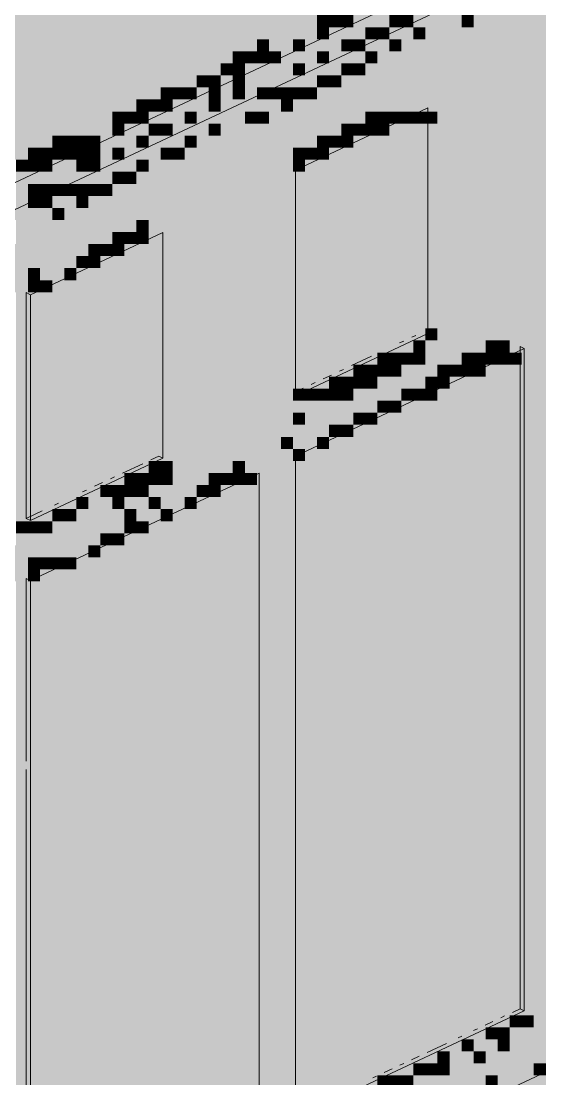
# Model space of a CAD drawing. Header units: millimetres. Extents: x 5 to 1315, y 5 to 292.
# Drawn here: x 1137.39 to 1144.57, y 178.95 to 193.58 of the extents above; entities that cross this region are included whole.
import ezdxf

# ---------------------------------------------------------------- set-up
doc = ezdxf.new("R2010")
doc.units = ezdxf.units.MM
doc.layers.add('EXISTING', color=7, linetype='Continuous')
doc.layers.add('IMAGES', color=7, linetype='Continuous')

# ---------------------------------------------------------------- blocks, each defined once
blk = doc.blocks.new('SHEET_03')
at = {"layer": 'EXISTING', "color": 250, "lineweight": 9}
for p, q in [((218.293, 182.425), (257.132, 200.659)), ((257.132, 200.284), (218.293, 182.051)), ((241.188, 191.522), (243.022, 192.383)), ((243.022, 189.261), (243.022, 192.383)), ((241.188, 191.522), (241.188, 188.4)), ((237.521, 189.8), (239.355, 190.661)), ((239.355, 187.539), (239.355, 190.661)), ((239.019, 190.558), (238.963, 190.532)), ((237.629, 189.906), (237.574, 189.88)), ((237.463, 189.828), (237.521, 189.8)), ((237.463, 186.706), (237.463, 189.828)), ((237.521, 189.8), (237.521, 186.678)), ((243.022, 189.261), (241.188, 188.4)), ((242.797, 189.21), (242.852, 189.236)), ((241.188, 187.567), (244.355, 189.054)), ((242.63, 189.132), (242.686, 189.158)), ((244.355, 189.054), (244.297, 189.082)), ((244.297, 179.923), (244.297, 189.082)), ((244.355, 179.896), (244.355, 189.054)), ((241.963, 188.819), (242.241, 188.949)), ((241.797, 188.74), (241.852, 188.766)), ((241.574, 188.636), (241.686, 188.688)), ((241.241, 188.48), (241.297, 188.506)), ((241.408, 188.558), (241.463, 188.584)), ((239.185, 187.514), (239.296, 187.567)), ((239.296, 187.567), (239.355, 187.539)), ((241.188, 187.567), (241.188, 178.409)), ((239.355, 187.539), (237.521, 186.678)), ((238.796, 187.332), (239.074, 187.462)), ((237.521, 185.846), (240.688, 187.333)), ((238.63, 187.253), (238.685, 187.28)), ((240.688, 178.174), (240.688, 187.333)), ((238.407, 187.149), (238.518, 187.201)), ((238.241, 187.071), (238.296, 187.097)), ((237.852, 186.888), (237.907, 186.914)), ((237.463, 186.706), (237.685, 186.81)), ((237.521, 186.678), (237.463, 186.706)), ((237.463, 185.873), (237.521, 185.846)), ((237.463, 183.349), (237.463, 185.873)), ((237.521, 185.846), (237.521, 176.687)), ((256.632, 184.674), (218.293, 166.675)), ((237.463, 177.478), (237.463, 183.231)), ((244.355, 179.896), (241.188, 178.409)), ((244.029, 179.797), (244.082, 179.823)), ((244.19, 179.873), (244.297, 179.923)), ((244.297, 179.923), (244.355, 179.896)), ((243.814, 179.697), (243.921, 179.747)), ((243.438, 179.52), (243.492, 179.545)), ((243.653, 179.621), (243.707, 179.646)), ((243.009, 179.318), (243.277, 179.444)), ((242.794, 179.218), (242.901, 179.268)), ((242.418, 179.041), (242.526, 179.092)), ((242.633, 179.142), (242.687, 179.167)), ((242.257, 178.966), (242.311, 178.991))]:
    blk.add_line(p, q, dxfattribs=at)
at = {"layer": 'IMAGES', "color": 7}
for points in [[(230.656, 193.5), (241.488, 193.5), (230.656, 193.667), (241.488, 193.667)], [(241.488, 193.5), (241.654, 193.5), (241.488, 193.667), (241.654, 193.667)], [(241.654, 193.5), (241.821, 193.5), (241.654, 193.667), (241.821, 193.667)], [(241.821, 193.5), (241.988, 193.5), (241.821, 193.667), (241.988, 193.667)], [(241.988, 193.5), (242.488, 193.5), (241.988, 193.667), (242.488, 193.667)], [(242.488, 193.5), (242.654, 193.5), (242.488, 193.667), (242.654, 193.667)], [(242.654, 193.5), (242.821, 193.5), (242.654, 193.667), (242.821, 193.667)], [(242.821, 193.5), (243.154, 193.5), (242.821, 193.667), (243.154, 193.667)], [(243.154, 193.5), (243.487, 193.5), (243.154, 193.667), (243.487, 193.667)], [(243.487, 193.5), (243.654, 193.5), (243.487, 193.667), (243.654, 193.667)], [(243.654, 193.5), (244.987, 193.5), (243.654, 193.667), (244.987, 193.667)], [(230.656, 193.333), (241.154, 193.333), (230.656, 193.5), (241.154, 193.5)], [(241.154, 193.333), (241.488, 193.333), (241.154, 193.5), (241.488, 193.5)], [(241.488, 193.333), (241.654, 193.333), (241.488, 193.5), (241.654, 193.5)], [(241.654, 193), (241.821, 193), (241.654, 193.5), (241.821, 193.5)], [(241.821, 193.333), (242.154, 193.333), (241.821, 193.5), (242.154, 193.5)], [(242.154, 193.333), (242.321, 193.333), (242.154, 193.5), (242.321, 193.5)], [(242.321, 193.333), (242.488, 193.333), (242.321, 193.5), (242.488, 193.5)], [(242.488, 193.333), (242.821, 193.333), (242.488, 193.5), (242.821, 193.5)], [(242.821, 193.333), (242.987, 193.333), (242.821, 193.5), (242.987, 193.5)], [(242.987, 193.333), (243.321, 193.333), (242.987, 193.5), (243.321, 193.5)], [(243.321, 193.333), (244.987, 193.333), (243.321, 193.5), (244.987, 193.5)], [(229.99, 193.167), (240.655, 193.167), (229.99, 193.333), (240.655, 193.333)], [(240.655, 193.167), (240.821, 193.167), (240.655, 193.333), (240.821, 193.333)], [(240.821, 193.167), (241.154, 193.167), (240.821, 193.333), (241.154, 193.333)], [(241.154, 193.167), (241.321, 193.167), (241.154, 193.333), (241.321, 193.333)], [(241.321, 193.167), (241.654, 193.167), (241.321, 193.333), (241.654, 193.333)], [(241.821, 193.167), (241.988, 193.167), (241.821, 193.333), (241.988, 193.333)], [(241.988, 193.167), (242.154, 193.167), (241.988, 193.333), (242.154, 193.333)], [(242.154, 193.167), (242.488, 193.167), (242.154, 193.333), (242.488, 193.333)], [(242.488, 193.167), (242.654, 193.167), (242.488, 193.333), (242.654, 193.333)], [(242.654, 193.167), (242.987, 193.167), (242.654, 193.333), (242.987, 193.333)], [(242.987, 193.167), (244.487, 193.167), (242.987, 193.333), (244.487, 193.333)], [(244.487, 190), (244.654, 190), (244.487, 193.333), (244.654, 193.333)], [(229.823, 193), (240.321, 193), (229.823, 193.167), (240.321, 193.167)], [(240.321, 193), (240.488, 193), (240.321, 193.167), (240.488, 193.167)], [(240.488, 193), (240.655, 193), (240.488, 193.167), (240.655, 193.167)], [(240.655, 193), (240.821, 193), (240.655, 193.167), (240.821, 193.167)], [(240.821, 193), (240.988, 193), (240.821, 193.167), (240.988, 193.167)], [(240.988, 193), (241.321, 193), (240.988, 193.167), (241.321, 193.167)], [(241.321, 192.833), (241.488, 192.833), (241.321, 193.167), (241.488, 193.167)], [(241.488, 193), (241.654, 193), (241.488, 193.167), (241.654, 193.167)], [(241.821, 193), (242.154, 193), (241.821, 193.167), (242.154, 193.167)], [(242.154, 193), (242.321, 193), (242.154, 193.167), (242.321, 193.167)], [(242.321, 193), (242.654, 193), (242.321, 193.167), (242.654, 193.167)], [(242.654, 193), (244.487, 193), (242.654, 193.167), (244.487, 193.167)], [(229.323, 192.833), (240.155, 192.833), (229.323, 193), (240.155, 193)], [(240.155, 192.833), (240.321, 192.833), (240.155, 193), (240.321, 193)], [(240.321, 192.833), (240.488, 192.833), (240.321, 193), (240.488, 193)], [(240.488, 192.5), (240.655, 192.5), (240.488, 193), (240.655, 193)], [(240.655, 192.833), (240.988, 192.833), (240.655, 193), (240.988, 193)], [(240.988, 192.667), (241.154, 192.667), (240.988, 193), (241.154, 193)], [(241.154, 192.833), (241.321, 192.833), (241.154, 193), (241.321, 193)], [(241.488, 192.833), (241.821, 192.833), (241.488, 193), (241.821, 193)], [(241.821, 192.833), (241.988, 192.833), (241.821, 193), (241.988, 193)], [(241.988, 192.833), (242.154, 192.833), (241.988, 193), (242.154, 193)], [(242.154, 192.833), (244.487, 192.833), (242.154, 193), (244.487, 193)], [(229.157, 192.667), (239.821, 192.667), (229.157, 192.833), (239.821, 192.833)], [(239.821, 192.667), (239.988, 192.667), (239.821, 192.833), (239.988, 192.833)], [(239.988, 192.667), (240.155, 192.667), (239.988, 192.833), (240.155, 192.833)], [(240.155, 192.333), (240.321, 192.333), (240.155, 192.833), (240.321, 192.833)], [(240.321, 192.667), (240.488, 192.667), (240.321, 192.833), (240.488, 192.833)], [(240.655, 192.667), (240.988, 192.667), (240.655, 192.833), (240.988, 192.833)], [(241.154, 192.667), (241.488, 192.667), (241.154, 192.833), (241.488, 192.833)], [(241.488, 192.667), (241.654, 192.667), (241.488, 192.833), (241.654, 192.833)], [(241.654, 192.667), (241.821, 192.667), (241.654, 192.833), (241.821, 192.833)], [(241.821, 192.667), (244.487, 192.667), (241.821, 192.833), (244.487, 192.833)], [(228.49, 192.5), (239.321, 192.5), (228.49, 192.667), (239.321, 192.667)], [(239.321, 192.5), (239.488, 192.5), (239.321, 192.667), (239.488, 192.667)], [(239.488, 192.5), (239.655, 192.5), (239.488, 192.667), (239.655, 192.667)], [(239.655, 192.5), (239.821, 192.5), (239.655, 192.667), (239.821, 192.667)], [(239.821, 192.167), (239.988, 192.167), (239.821, 192.667), (239.988, 192.667)], [(239.988, 192.5), (240.155, 192.5), (239.988, 192.667), (240.155, 192.667)], [(240.321, 192.5), (240.488, 192.5), (240.321, 192.667), (240.488, 192.667)], [(240.655, 192.5), (240.821, 192.5), (240.655, 192.667), (240.821, 192.667)], [(240.821, 192.5), (240.988, 192.5), (240.821, 192.667), (240.988, 192.667)], [(240.988, 192.5), (241.154, 192.5), (240.988, 192.667), (241.154, 192.667)], [(241.154, 192.5), (241.321, 192.5), (241.154, 192.667), (241.321, 192.667)], [(241.321, 192.5), (241.488, 192.5), (241.321, 192.667), (241.488, 192.667)], [(241.488, 192.5), (242.821, 192.5), (241.488, 192.667), (242.821, 192.667)], [(242.821, 192.5), (243.154, 192.5), (242.821, 192.667), (243.154, 192.667)], [(243.154, 192.5), (244.487, 192.5), (243.154, 192.667), (244.487, 192.667)], [(228.49, 192.333), (238.988, 192.333), (228.49, 192.5), (238.988, 192.5)], [(238.988, 192.333), (239.155, 192.333), (238.988, 192.5), (239.155, 192.5)], [(239.155, 192.333), (239.321, 192.333), (239.155, 192.5), (239.321, 192.5)], [(239.321, 192.333), (239.488, 192.333), (239.321, 192.5), (239.488, 192.5)], [(239.488, 192.333), (239.821, 192.333), (239.488, 192.5), (239.821, 192.5)], [(239.988, 192.333), (240.155, 192.333), (239.988, 192.5), (240.155, 192.5)], [(240.321, 192.333), (240.655, 192.333), (240.321, 192.5), (240.655, 192.5)], [(240.655, 192.333), (240.988, 192.333), (240.655, 192.5), (240.988, 192.5)], [(240.988, 192.333), (241.154, 192.333), (240.988, 192.5), (241.154, 192.5)], [(241.154, 192.333), (242.488, 192.333), (241.154, 192.5), (242.488, 192.5)], [(242.488, 192.333), (242.821, 192.333), (242.488, 192.5), (242.821, 192.5)], [(242.821, 192.333), (244.487, 192.333), (242.821, 192.5), (244.487, 192.5)], [(228.323, 192.167), (238.655, 192.167), (228.323, 192.333), (238.655, 192.333)], [(238.655, 192.167), (238.822, 192.167), (238.655, 192.333), (238.822, 192.333)], [(238.822, 192.167), (238.988, 192.167), (238.822, 192.333), (238.988, 192.333)], [(238.988, 192.167), (239.155, 192.167), (238.988, 192.333), (239.155, 192.333)], [(239.155, 192.167), (239.488, 192.167), (239.155, 192.333), (239.488, 192.333)], [(239.488, 192), (239.655, 192), (239.488, 192.333), (239.655, 192.333)], [(239.655, 192.167), (239.821, 192.167), (239.655, 192.333), (239.821, 192.333)], [(239.988, 192.167), (240.488, 192.167), (239.988, 192.333), (240.488, 192.333)], [(240.488, 192.167), (240.655, 192.167), (240.488, 192.333), (240.655, 192.333)], [(240.655, 192.167), (240.821, 192.167), (240.655, 192.333), (240.821, 192.333)], [(240.821, 192.167), (242.154, 192.167), (240.821, 192.333), (242.154, 192.333)], [(242.154, 192.167), (242.321, 192.167), (242.154, 192.333), (242.321, 192.333)], [(242.321, 192.167), (242.488, 192.167), (242.321, 192.333), (242.488, 192.333)], [(242.488, 192.167), (242.654, 192.167), (242.488, 192.333), (242.654, 192.333)], [(242.654, 192.167), (242.821, 192.167), (242.654, 192.333), (242.821, 192.333)], [(242.821, 192.167), (242.987, 192.167), (242.821, 192.333), (242.987, 192.333)], [(242.987, 192.167), (243.154, 192.167), (242.987, 192.333), (243.154, 192.333)], [(243.154, 189.167), (243.321, 189.167), (243.154, 192.333), (243.321, 192.333)], [(243.321, 190), (244.487, 190), (243.321, 192.333), (244.487, 192.333)], [(227.49, 192), (238.322, 192), (227.49, 192.167), (238.322, 192.167)], [(238.322, 192), (238.655, 192), (238.322, 192.167), (238.655, 192.167)], [(238.655, 192), (238.822, 192), (238.655, 192.167), (238.822, 192.167)], [(238.822, 192), (239.155, 192), (238.822, 192.167), (239.155, 192.167)], [(239.155, 192), (239.321, 192), (239.155, 192.167), (239.321, 192.167)], [(239.321, 192), (239.488, 192), (239.321, 192.167), (239.488, 192.167)], [(239.655, 192), (239.988, 192), (239.655, 192.167), (239.988, 192.167)], [(239.988, 192), (240.155, 192), (239.988, 192.167), (240.155, 192.167)], [(240.155, 192), (240.488, 192), (240.155, 192.167), (240.488, 192.167)], [(240.488, 192), (241.821, 192), (240.488, 192.167), (241.821, 192.167)], [(241.821, 192), (241.988, 192), (241.821, 192.167), (241.988, 192.167)], [(241.988, 192), (242.154, 192), (241.988, 192.167), (242.154, 192.167)], [(242.154, 192), (242.321, 192), (242.154, 192.167), (242.321, 192.167)], [(242.321, 192), (242.488, 192), (242.321, 192.167), (242.488, 192.167)], [(242.488, 192), (242.987, 192), (242.488, 192.167), (242.987, 192.167)], [(242.987, 189.333), (243.154, 189.333), (242.987, 192.167), (243.154, 192.167)], [(227.49, 191.833), (237.822, 191.833), (227.49, 192), (237.822, 192)], [(237.822, 191.833), (237.988, 191.833), (237.822, 192), (237.988, 192)], [(237.988, 191.833), (238.155, 191.833), (237.988, 192), (238.155, 192)], [(238.155, 191.833), (238.322, 191.833), (238.155, 192), (238.322, 192)], [(238.322, 191.833), (238.488, 191.833), (238.322, 192), (238.488, 192)], [(238.488, 191.833), (238.822, 191.833), (238.488, 192), (238.822, 192)], [(238.822, 191.667), (238.988, 191.667), (238.822, 192), (238.988, 192)], [(238.988, 191.833), (239.155, 191.833), (238.988, 192), (239.155, 192)], [(239.155, 191.833), (239.655, 191.833), (239.155, 192), (239.655, 192)], [(239.655, 191.833), (239.821, 191.833), (239.655, 192), (239.821, 192)], [(239.821, 191.833), (240.155, 191.833), (239.821, 192), (240.155, 192)], [(240.155, 191.833), (241.488, 191.833), (240.155, 192), (241.488, 192)], [(241.488, 191.833), (241.654, 191.833), (241.488, 192), (241.654, 192)], [(241.654, 191.833), (241.821, 191.833), (241.654, 192), (241.821, 192)], [(241.821, 191.833), (241.988, 191.833), (241.821, 192), (241.988, 192)], [(241.988, 191.833), (242.987, 191.833), (241.988, 192), (242.987, 192)], [(226.824, 191.667), (237.488, 191.667), (226.824, 191.833), (237.488, 191.833)], [(237.488, 191.667), (237.655, 191.667), (237.488, 191.833), (237.655, 191.833)], [(237.655, 191.667), (237.822, 191.667), (237.655, 191.833), (237.822, 191.833)], [(237.822, 191.667), (237.988, 191.667), (237.822, 191.833), (237.988, 191.833)], [(237.988, 191.667), (238.155, 191.667), (237.988, 191.833), (238.155, 191.833)], [(238.155, 191.667), (238.322, 191.667), (238.155, 191.833), (238.322, 191.833)], [(238.322, 191.667), (238.488, 191.667), (238.322, 191.833), (238.488, 191.833)], [(238.488, 191.5), (238.655, 191.5), (238.488, 191.833), (238.655, 191.833)], [(238.655, 191.667), (238.822, 191.667), (238.655, 191.833), (238.822, 191.833)], [(238.988, 191.667), (239.321, 191.667), (238.988, 191.833), (239.321, 191.833)], [(239.321, 191.667), (239.488, 191.667), (239.321, 191.833), (239.488, 191.833)], [(239.488, 191.667), (239.655, 191.667), (239.488, 191.833), (239.655, 191.833)], [(239.655, 191.667), (241.154, 191.667), (239.655, 191.833), (241.154, 191.833)], [(241.154, 191.667), (241.321, 191.667), (241.154, 191.833), (241.321, 191.833)], [(241.321, 191.667), (241.488, 191.667), (241.321, 191.833), (241.488, 191.833)], [(241.488, 191.667), (241.654, 191.667), (241.488, 191.833), (241.654, 191.833)], [(241.654, 191.667), (242.987, 191.667), (241.654, 191.833), (242.987, 191.833)], [(237.322, 191.5), (237.488, 191.5), (237.322, 191.667), (237.488, 191.667)], [(237.488, 191.5), (237.655, 191.5), (237.488, 191.667), (237.655, 191.667)], [(237.655, 191.5), (237.822, 191.5), (237.655, 191.667), (237.822, 191.667)], [(237.822, 191.5), (238.155, 191.5), (237.822, 191.667), (238.155, 191.667)], [(238.155, 191.5), (238.322, 191.5), (238.155, 191.667), (238.322, 191.667)], [(238.322, 191.5), (238.488, 191.5), (238.322, 191.667), (238.488, 191.667)], [(238.655, 191.5), (238.988, 191.5), (238.655, 191.667), (238.988, 191.667)], [(238.988, 191.5), (239.155, 191.5), (238.988, 191.667), (239.155, 191.667)], [(239.155, 191.5), (239.488, 191.5), (239.155, 191.667), (239.488, 191.667)], [(239.488, 191.5), (241.154, 191.5), (239.488, 191.667), (241.154, 191.667)], [(241.154, 191.5), (241.321, 191.5), (241.154, 191.667), (241.321, 191.667)], [(241.321, 191.5), (242.987, 191.5), (241.321, 191.667), (242.987, 191.667)], [(237.322, 191), (237.488, 191), (237.322, 191.5), (237.488, 191.5)], [(237.488, 191.333), (237.822, 191.333), (237.488, 191.5), (237.822, 191.5)], [(237.822, 191.333), (238.155, 191.333), (237.822, 191.5), (238.155, 191.5)], [(238.155, 191.333), (238.655, 191.333), (238.155, 191.5), (238.655, 191.5)], [(238.655, 191.333), (238.822, 191.333), (238.655, 191.5), (238.822, 191.5)], [(238.822, 191.333), (238.988, 191.333), (238.822, 191.5), (238.988, 191.5)], [(238.988, 191.333), (241.154, 191.333), (238.988, 191.5), (241.154, 191.5)], [(241.154, 189.167), (242.987, 189.167), (241.154, 191.5), (242.987, 191.5)], [(237.488, 191.167), (237.655, 191.167), (237.488, 191.333), (237.655, 191.333)], [(237.655, 191.167), (237.822, 191.167), (237.655, 191.333), (237.822, 191.333)], [(237.822, 191.167), (237.988, 191.167), (237.822, 191.333), (237.988, 191.333)], [(237.988, 191.167), (238.155, 191.167), (237.988, 191.333), (238.155, 191.333)], [(238.155, 191.167), (238.322, 191.167), (238.155, 191.333), (238.322, 191.333)], [(238.322, 191.167), (238.488, 191.167), (238.322, 191.333), (238.488, 191.333)], [(238.488, 191.167), (238.655, 191.167), (238.488, 191.333), (238.655, 191.333)], [(238.655, 191.167), (241.154, 191.167), (238.655, 191.333), (241.154, 191.333)], [(237.488, 191), (237.655, 191), (237.488, 191.167), (237.655, 191.167)], [(237.655, 191), (237.822, 191), (237.655, 191.167), (237.822, 191.167)], [(237.822, 191), (238.155, 191), (237.822, 191.167), (238.155, 191.167)], [(238.155, 191), (238.322, 191), (238.155, 191.167), (238.322, 191.167)], [(238.322, 191), (241.154, 191), (238.322, 191.167), (241.154, 191.167)], [(237.155, 190.833), (237.488, 190.833), (237.155, 191), (237.488, 191)], [(237.488, 190.833), (237.822, 190.833), (237.488, 191), (237.822, 191)], [(237.822, 190.833), (237.988, 190.833), (237.822, 191), (237.988, 191)], [(237.988, 190.833), (239.155, 190.833), (237.988, 191), (239.155, 191)], [(239.155, 190.833), (239.488, 190.833), (239.155, 191), (239.488, 191)], [(239.488, 190.833), (241.154, 190.833), (239.488, 191), (241.154, 191)], [(237.322, 190.667), (237.655, 190.667), (237.322, 190.833), (237.655, 190.833)], [(237.655, 190.667), (238.988, 190.667), (237.655, 190.833), (238.988, 190.833)], [(238.988, 190.667), (239.155, 190.667), (238.988, 190.833), (239.155, 190.833)], [(239.155, 190.667), (241.154, 190.667), (239.155, 190.833), (241.154, 190.833)], [(237.322, 190.5), (238.655, 190.5), (237.322, 190.667), (238.655, 190.667)], [(238.655, 190.5), (238.822, 190.5), (238.655, 190.667), (238.822, 190.667)], [(238.822, 190.5), (238.988, 190.5), (238.822, 190.667), (238.988, 190.667)], [(238.988, 190.5), (239.155, 190.5), (238.988, 190.667), (239.155, 190.667)], [(239.155, 190.5), (239.488, 190.5), (239.155, 190.667), (239.488, 190.667)], [(239.488, 188.333), (241.154, 188.333), (239.488, 190.667), (241.154, 190.667)], [(236.822, 190.333), (238.322, 190.333), (236.822, 190.5), (238.322, 190.5)], [(238.322, 190.333), (238.488, 190.333), (238.322, 190.5), (238.488, 190.5)], [(238.488, 190.333), (238.655, 190.333), (238.488, 190.5), (238.655, 190.5)], [(238.655, 190.333), (238.822, 190.333), (238.655, 190.5), (238.822, 190.5)], [(238.822, 190.333), (239.488, 190.333), (238.822, 190.5), (239.488, 190.5)], [(236.489, 190.167), (237.822, 190.167), (236.489, 190.333), (237.822, 190.333)], [(237.822, 190.167), (238.155, 190.167), (237.822, 190.333), (238.155, 190.333)], [(238.155, 190.167), (238.322, 190.167), (238.155, 190.333), (238.322, 190.333)], [(238.322, 190.167), (238.488, 190.167), (238.322, 190.333), (238.488, 190.333)], [(238.488, 190.167), (239.488, 190.167), (238.488, 190.333), (239.488, 190.333)], [(236.155, 190), (237.488, 190), (236.155, 190.167), (237.488, 190.167)], [(237.488, 190), (237.655, 190), (237.488, 190.167), (237.655, 190.167)], [(237.655, 190), (237.988, 190), (237.655, 190.167), (237.988, 190.167)], [(237.988, 190), (238.155, 190), (237.988, 190.167), (238.155, 190.167)], [(238.155, 190), (239.488, 190), (238.155, 190.167), (239.488, 190.167)], [(235.822, 189.833), (237.488, 189.833), (235.822, 190), (237.488, 190)], [(237.488, 189.833), (237.655, 189.833), (237.488, 190), (237.655, 190)], [(237.655, 189.833), (237.822, 189.833), (237.655, 190), (237.822, 190)], [(237.822, 189.833), (239.488, 189.833), (237.822, 190), (239.488, 190)], [(243.321, 189.833), (244.82, 189.833), (243.321, 190), (244.82, 190)], [(237.322, 186.667), (237.488, 186.667), (237.322, 189.833), (237.488, 189.833)], [(237.488, 187.5), (239.488, 187.5), (237.488, 189.833), (239.488, 189.833)], [(243.321, 189.667), (245.154, 189.667), (243.321, 189.833), (245.154, 189.833)], [(243.321, 189.5), (244.82, 189.5), (243.321, 189.667), (244.82, 189.667)], [(243.321, 189.333), (244.654, 189.333), (243.321, 189.5), (244.654, 189.5)], [(242.987, 189.167), (243.154, 189.167), (242.987, 189.333), (243.154, 189.333)], [(243.321, 189.167), (244.154, 189.167), (243.321, 189.333), (244.154, 189.333)], [(244.154, 189.167), (244.654, 189.167), (244.154, 189.333), (244.654, 189.333)], [(241.154, 189), (242.821, 189), (241.154, 189.167), (242.821, 189.167)], [(242.821, 189), (242.987, 189), (242.821, 189.167), (242.987, 189.167)], [(242.987, 189), (243.821, 189), (242.987, 189.167), (243.821, 189.167)], [(243.821, 189), (243.987, 189), (243.821, 189.167), (243.987, 189.167)], [(243.987, 189), (244.154, 189), (243.987, 189.167), (244.154, 189.167)], [(244.154, 189), (244.487, 189), (244.154, 189.167), (244.487, 189.167)], [(244.487, 180), (244.654, 180), (244.487, 189.167), (244.654, 189.167)], [(241.154, 188.833), (242.321, 188.833), (241.154, 189), (242.321, 189)], [(242.321, 188.833), (242.488, 188.833), (242.321, 189), (242.488, 189)], [(242.488, 188.833), (242.654, 188.833), (242.488, 189), (242.654, 189)], [(242.654, 188.833), (242.821, 188.833), (242.654, 189), (242.821, 189)], [(242.821, 188.833), (242.987, 188.833), (242.821, 189), (242.987, 189)], [(242.987, 188.833), (243.487, 188.833), (242.987, 189), (243.487, 189)], [(243.487, 188.833), (243.654, 188.833), (243.487, 189), (243.654, 189)], [(243.654, 188.833), (243.821, 188.833), (243.654, 189), (243.821, 189)], [(243.821, 188.833), (243.987, 188.833), (243.821, 189), (243.987, 189)], [(243.987, 188.833), (244.154, 188.833), (243.987, 189), (244.154, 189)], [(244.154, 188.833), (244.32, 188.833), (244.154, 189), (244.32, 189)], [(244.32, 179.833), (244.487, 179.833), (244.32, 189), (244.487, 189)], [(241.154, 188.667), (241.988, 188.667), (241.154, 188.833), (241.988, 188.833)], [(241.988, 188.667), (242.154, 188.667), (241.988, 188.833), (242.154, 188.833)], [(242.154, 188.667), (242.321, 188.667), (242.154, 188.833), (242.321, 188.833)], [(242.321, 188.667), (242.488, 188.667), (242.321, 188.833), (242.488, 188.833)], [(242.488, 188.667), (242.654, 188.667), (242.488, 188.833), (242.654, 188.833)], [(242.654, 188.667), (243.154, 188.667), (242.654, 188.833), (243.154, 188.833)], [(243.154, 188.667), (243.321, 188.667), (243.154, 188.833), (243.321, 188.833)], [(243.321, 188.667), (243.487, 188.667), (243.321, 188.833), (243.487, 188.833)], [(243.487, 188.667), (243.654, 188.667), (243.487, 188.833), (243.654, 188.833)], [(243.654, 188.667), (243.821, 188.667), (243.654, 188.833), (243.821, 188.833)], [(243.821, 188.667), (244.32, 188.667), (243.821, 188.833), (244.32, 188.833)], [(241.154, 188.5), (241.654, 188.5), (241.154, 188.667), (241.654, 188.667)], [(241.654, 188.5), (241.821, 188.5), (241.654, 188.667), (241.821, 188.667)], [(241.821, 188.5), (241.988, 188.5), (241.821, 188.667), (241.988, 188.667)], [(241.988, 188.5), (242.154, 188.5), (241.988, 188.667), (242.154, 188.667)], [(242.154, 188.5), (242.321, 188.5), (242.154, 188.667), (242.321, 188.667)], [(242.321, 188.5), (242.654, 188.5), (242.321, 188.667), (242.654, 188.667)], [(242.654, 188.5), (242.987, 188.5), (242.654, 188.667), (242.987, 188.667)], [(242.987, 188.5), (243.154, 188.5), (242.987, 188.667), (243.154, 188.667)], [(243.154, 188.5), (243.321, 188.5), (243.154, 188.667), (243.321, 188.667)], [(243.321, 188.5), (244.32, 188.5), (243.321, 188.667), (244.32, 188.667)], [(241.154, 188.333), (241.321, 188.333), (241.154, 188.5), (241.321, 188.5)], [(241.321, 188.333), (241.488, 188.333), (241.321, 188.5), (241.488, 188.5)], [(241.488, 188.333), (241.654, 188.333), (241.488, 188.5), (241.654, 188.5)], [(241.654, 188.333), (241.821, 188.333), (241.654, 188.5), (241.821, 188.5)], [(241.821, 188.333), (241.988, 188.333), (241.821, 188.5), (241.988, 188.5)], [(241.988, 188.333), (242.321, 188.333), (241.988, 188.5), (242.321, 188.5)], [(242.321, 188.333), (242.654, 188.333), (242.321, 188.5), (242.654, 188.5)], [(242.654, 188.333), (242.821, 188.333), (242.654, 188.5), (242.821, 188.5)], [(242.821, 188.333), (242.987, 188.333), (242.821, 188.5), (242.987, 188.5)], [(242.987, 188.333), (243.154, 188.333), (242.987, 188.5), (243.154, 188.5)], [(243.154, 188.333), (244.32, 188.333), (243.154, 188.5), (244.32, 188.5)], [(239.488, 188.167), (241.321, 188.167), (239.488, 188.333), (241.321, 188.333)], [(241.321, 188.167), (241.654, 188.167), (241.321, 188.333), (241.654, 188.333)], [(241.654, 188.167), (241.988, 188.167), (241.654, 188.333), (241.988, 188.333)], [(241.988, 188.167), (242.321, 188.167), (241.988, 188.333), (242.321, 188.333)], [(242.321, 188.167), (242.488, 188.167), (242.321, 188.333), (242.488, 188.333)], [(242.488, 188.167), (242.654, 188.167), (242.488, 188.333), (242.654, 188.333)], [(242.654, 188.167), (244.32, 188.167), (242.654, 188.333), (244.32, 188.333)], [(239.488, 188), (241.154, 188), (239.488, 188.167), (241.154, 188.167)], [(241.154, 188), (241.321, 188), (241.154, 188.167), (241.321, 188.167)], [(241.321, 188), (241.654, 188), (241.321, 188.167), (241.654, 188.167)], [(241.654, 188), (241.988, 188), (241.654, 188.167), (241.988, 188.167)], [(241.988, 188), (242.154, 188), (241.988, 188.167), (242.154, 188.167)], [(242.154, 188), (242.321, 188), (242.154, 188.167), (242.321, 188.167)], [(242.321, 188), (244.32, 188), (242.321, 188.167), (244.32, 188.167)], [(239.488, 187.833), (241.321, 187.833), (239.488, 188), (241.321, 188)], [(241.321, 187.833), (241.654, 187.833), (241.321, 188), (241.654, 188)], [(241.654, 187.833), (241.821, 187.833), (241.654, 188), (241.821, 188)], [(241.821, 187.833), (241.988, 187.833), (241.821, 188), (241.988, 188)], [(241.988, 187.833), (244.32, 187.833), (241.988, 188), (244.32, 188)], [(239.488, 187.667), (240.988, 187.667), (239.488, 187.833), (240.988, 187.833)], [(240.988, 187.667), (241.154, 187.667), (240.988, 187.833), (241.154, 187.833)], [(241.154, 187.667), (241.488, 187.667), (241.154, 187.833), (241.488, 187.833)], [(241.488, 187.667), (241.654, 187.667), (241.488, 187.833), (241.654, 187.833)], [(241.654, 187.667), (244.32, 187.667), (241.654, 187.833), (244.32, 187.833)], [(239.488, 187.5), (241.154, 187.5), (239.488, 187.667), (241.154, 187.667)], [(241.154, 187.5), (241.321, 187.5), (241.154, 187.667), (241.321, 187.667)], [(241.321, 187.5), (244.32, 187.5), (241.321, 187.667), (244.32, 187.667)], [(237.488, 187.333), (239.155, 187.333), (237.488, 187.5), (239.155, 187.5)], [(239.155, 187.333), (239.321, 187.333), (239.155, 187.5), (239.321, 187.5)], [(239.321, 187.333), (239.488, 187.333), (239.321, 187.5), (239.488, 187.5)], [(239.488, 187.333), (240.321, 187.333), (239.488, 187.5), (240.321, 187.5)], [(240.321, 187.333), (240.488, 187.333), (240.321, 187.5), (240.488, 187.5)], [(240.488, 187.333), (241.154, 187.333), (240.488, 187.5), (241.154, 187.5)], [(241.154, 179.833), (244.32, 179.833), (241.154, 187.5), (244.32, 187.5)], [(237.488, 187.167), (238.822, 187.167), (237.488, 187.333), (238.822, 187.333)], [(238.822, 187.167), (238.988, 187.167), (238.822, 187.333), (238.988, 187.333)], [(238.988, 187.167), (239.155, 187.167), (238.988, 187.333), (239.155, 187.333)], [(239.155, 187.167), (239.321, 187.167), (239.155, 187.333), (239.321, 187.333)], [(239.321, 187.167), (239.488, 187.167), (239.321, 187.333), (239.488, 187.333)], [(239.488, 187.167), (239.988, 187.167), (239.488, 187.333), (239.988, 187.333)], [(239.988, 187.167), (240.155, 187.167), (239.988, 187.333), (240.155, 187.333)], [(240.155, 187.167), (240.321, 187.167), (240.155, 187.333), (240.321, 187.333)], [(240.321, 187.167), (240.488, 187.167), (240.321, 187.333), (240.488, 187.333)], [(240.488, 187.167), (240.655, 187.167), (240.488, 187.333), (240.655, 187.333)], [(240.655, 178.167), (240.821, 178.167), (240.655, 187.333), (240.821, 187.333)], [(240.821, 178), (240.988, 178), (240.821, 187.333), (240.988, 187.333)], [(240.988, 178.333), (241.154, 178.333), (240.988, 187.333), (241.154, 187.333)], [(237.488, 187), (238.488, 187), (237.488, 187.167), (238.488, 187.167)], [(238.488, 187), (238.655, 187), (238.488, 187.167), (238.655, 187.167)], [(238.655, 187), (238.822, 187), (238.655, 187.167), (238.822, 187.167)], [(238.822, 187), (238.988, 187), (238.822, 187.167), (238.988, 187.167)], [(238.988, 187), (239.155, 187), (238.988, 187.167), (239.155, 187.167)], [(239.155, 187), (239.488, 187), (239.155, 187.167), (239.488, 187.167)], [(239.488, 187), (239.821, 187), (239.488, 187.167), (239.821, 187.167)], [(239.821, 187), (239.988, 187), (239.821, 187.167), (239.988, 187.167)], [(239.988, 187), (240.155, 187), (239.988, 187.167), (240.155, 187.167)], [(240.155, 187), (240.655, 187), (240.155, 187.167), (240.655, 187.167)], [(237.488, 186.833), (238.155, 186.833), (237.488, 187), (238.155, 187)], [(238.155, 186.833), (238.322, 186.833), (238.155, 187), (238.322, 187)], [(238.322, 186.833), (238.655, 186.833), (238.322, 187), (238.655, 187)], [(238.655, 186.833), (238.822, 186.833), (238.655, 187), (238.822, 187)], [(238.822, 186.833), (239.155, 186.833), (238.822, 187), (239.155, 187)], [(239.155, 186.833), (239.321, 186.833), (239.155, 187), (239.321, 187)], [(239.321, 186.833), (239.655, 186.833), (239.321, 187), (239.655, 187)], [(239.655, 186.833), (239.821, 186.833), (239.655, 187), (239.821, 187)], [(239.821, 186.833), (240.655, 186.833), (239.821, 187), (240.655, 187)], [(237.488, 186.667), (237.822, 186.667), (237.488, 186.833), (237.822, 186.833)], [(237.822, 186.667), (237.988, 186.667), (237.822, 186.833), (237.988, 186.833)], [(237.988, 186.667), (238.155, 186.667), (237.988, 186.833), (238.155, 186.833)], [(238.155, 186.667), (238.488, 186.667), (238.155, 186.833), (238.488, 186.833)], [(238.488, 186.667), (238.822, 186.667), (238.488, 186.833), (238.822, 186.833)], [(238.822, 186.667), (238.988, 186.667), (238.822, 186.833), (238.988, 186.833)], [(238.988, 186.667), (239.321, 186.667), (238.988, 186.833), (239.321, 186.833)], [(239.321, 186.667), (239.488, 186.667), (239.321, 186.833), (239.488, 186.833)], [(239.488, 186.667), (240.655, 186.667), (239.488, 186.833), (240.655, 186.833)], [(237.322, 186.5), (237.488, 186.5), (237.322, 186.667), (237.488, 186.667)], [(237.488, 186.5), (237.655, 186.5), (237.488, 186.667), (237.655, 186.667)], [(237.655, 186.5), (237.822, 186.5), (237.655, 186.667), (237.822, 186.667)], [(237.822, 186.5), (238.155, 186.5), (237.822, 186.667), (238.155, 186.667)], [(238.155, 186.5), (238.488, 186.5), (238.155, 186.667), (238.488, 186.667)], [(238.488, 186.5), (238.822, 186.5), (238.488, 186.667), (238.822, 186.667)], [(238.822, 186.5), (238.988, 186.5), (238.822, 186.667), (238.988, 186.667)], [(238.988, 186.5), (239.155, 186.5), (238.988, 186.667), (239.155, 186.667)], [(239.155, 186.5), (240.655, 186.5), (239.155, 186.667), (240.655, 186.667)], [(237.322, 186.333), (237.655, 186.333), (237.322, 186.5), (237.655, 186.5)], [(237.655, 186.333), (238.155, 186.333), (237.655, 186.5), (238.155, 186.5)], [(238.155, 186.333), (238.488, 186.333), (238.155, 186.5), (238.488, 186.5)], [(238.488, 186.333), (238.655, 186.333), (238.488, 186.5), (238.655, 186.5)], [(238.655, 186.333), (238.822, 186.333), (238.655, 186.5), (238.822, 186.5)], [(238.822, 186.333), (240.655, 186.333), (238.822, 186.5), (240.655, 186.5)], [(235.989, 186.167), (237.655, 186.167), (235.989, 186.333), (237.655, 186.333)], [(237.655, 186.167), (237.988, 186.167), (237.655, 186.333), (237.988, 186.333)], [(237.988, 186.167), (238.322, 186.167), (237.988, 186.333), (238.322, 186.333)], [(238.322, 186.167), (238.488, 186.167), (238.322, 186.333), (238.488, 186.333)], [(238.488, 186.167), (240.655, 186.167), (238.488, 186.333), (240.655, 186.333)], [(235.989, 185.833), (237.488, 185.833), (235.989, 186.167), (237.488, 186.167)], [(237.488, 186), (237.655, 186), (237.488, 186.167), (237.655, 186.167)], [(237.655, 186), (237.822, 186), (237.655, 186.167), (237.822, 186.167)], [(237.822, 186), (237.988, 186), (237.822, 186.167), (237.988, 186.167)], [(237.988, 186), (238.155, 186), (237.988, 186.167), (238.155, 186.167)], [(238.155, 186), (240.655, 186), (238.155, 186.167), (240.655, 186.167)], [(237.488, 185.833), (237.655, 185.833), (237.488, 186), (237.655, 186)], [(237.655, 185.833), (240.655, 185.833), (237.655, 186), (240.655, 186)], [(237.322, 176.667), (237.488, 176.667), (237.322, 185.833), (237.488, 185.833)], [(237.488, 178), (240.655, 178), (237.488, 185.833), (240.655, 185.833)], [(244.487, 179.667), (244.654, 179.667), (244.487, 180), (244.654, 180)], [(241.154, 179.667), (244.154, 179.667), (241.154, 179.833), (244.154, 179.833)], [(244.154, 179.667), (244.32, 179.667), (244.154, 179.833), (244.32, 179.833)], [(244.32, 179.667), (244.487, 179.667), (244.32, 179.833), (244.487, 179.833)], [(241.154, 179.5), (243.821, 179.5), (241.154, 179.667), (243.821, 179.667)], [(243.821, 179.5), (243.987, 179.5), (243.821, 179.667), (243.987, 179.667)], [(243.987, 179.5), (244.154, 179.5), (243.987, 179.667), (244.154, 179.667)], [(244.154, 179.5), (244.487, 179.5), (244.154, 179.667), (244.487, 179.667)], [(244.487, 179.5), (245.32, 179.5), (244.487, 179.667), (245.32, 179.667)], [(241.154, 179.333), (243.487, 179.333), (241.154, 179.5), (243.487, 179.5)], [(243.487, 179.333), (243.654, 179.333), (243.487, 179.5), (243.654, 179.5)], [(243.654, 179.333), (243.987, 179.333), (243.654, 179.5), (243.987, 179.5)], [(243.987, 179.333), (244.154, 179.333), (243.987, 179.5), (244.154, 179.5)], [(244.154, 179.333), (244.987, 179.333), (244.154, 179.5), (244.987, 179.5)], [(241.154, 179.167), (243.154, 179.167), (241.154, 179.333), (243.154, 179.333)], [(243.154, 179.167), (243.321, 179.167), (243.154, 179.333), (243.321, 179.333)], [(243.321, 179.167), (243.654, 179.167), (243.321, 179.333), (243.654, 179.333)], [(243.654, 179.167), (243.821, 179.167), (243.654, 179.333), (243.821, 179.333)], [(243.821, 179.167), (244.654, 179.167), (243.821, 179.333), (244.654, 179.333)], [(241.154, 179), (242.821, 179), (241.154, 179.167), (242.821, 179.167)], [(242.821, 179), (242.987, 179), (242.821, 179.167), (242.987, 179.167)], [(242.987, 179), (243.154, 179), (242.987, 179.167), (243.154, 179.167)], [(243.154, 179), (243.321, 179), (243.154, 179.167), (243.321, 179.167)], [(243.321, 179), (244.154, 179), (243.321, 179.167), (244.154, 179.167)], [(244.154, 179), (244.487, 179), (244.154, 179.167), (244.487, 179.167)], [(244.487, 179), (244.654, 179), (244.487, 179.167), (244.654, 179.167)], [(241.154, 178.833), (242.321, 178.833), (241.154, 179), (242.321, 179)], [(242.321, 178.833), (242.488, 178.833), (242.321, 179), (242.488, 179)], [(242.488, 178.833), (242.654, 178.833), (242.488, 179), (242.654, 179)], [(242.654, 178.833), (242.821, 178.833), (242.654, 179), (242.821, 179)], [(242.821, 178.833), (243.154, 178.833), (242.821, 179), (243.154, 179)], [(243.154, 178.833), (243.821, 178.833), (243.154, 179), (243.821, 179)], [(243.821, 178.833), (243.987, 178.833), (243.821, 179), (243.987, 179)], [(243.987, 178.833), (244.654, 178.833), (243.987, 179), (244.654, 179)]]:
    blk.add_solid(points, dxfattribs=at)

msp = doc.modelspace()

# ---------------------------------------------------------------- block references
msp.add_blockref('SHEET_03', (900, 0))

doc.saveas('drawing.dxf')
